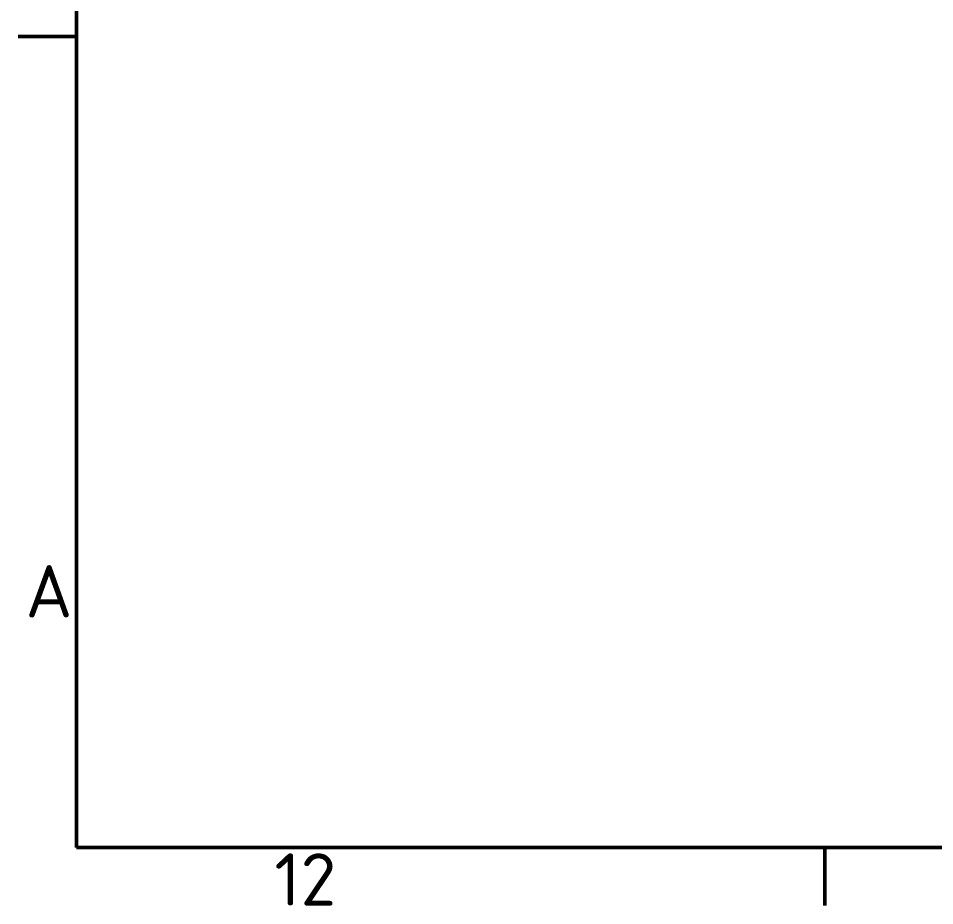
# Model space of a CAD drawing. Header units: millimetres. Extents: x 0 to 2219, y -32 to 1188.
# Drawn here: x 32.2 to 154.9, y 32.2 to 150.9 of the extents above; entities that cross this region are included whole.
import ezdxf

# ---------------------------------------------------------------- set-up
doc = ezdxf.new("R2010")
doc.units = ezdxf.units.MM
doc.header["$LTSCALE"] = 2
doc.layers.get('0').update_dxf_attribs({"lineweight": 50})
doc.layers.add('Rahmen (ISO)', color=7, linetype='Continuous', lineweight=50)
doc.styles.add('Notiztext (DIN)', font='isocpeur.ttf')

# ---------------------------------------------------------------- blocks, each defined once
blk = doc.blocks.new('Ränder Standardrahmen')
at = {"layer": 'Rahmen (ISO)'}
for p, q in [((20, 74.25), (16.1, 74.25)), ((70.083, 20), (70.083, 16.1))]:
    blk.add_line(p, q, dxfattribs=at)
at = {"layer": 'Rahmen (ISO)', "flags": 128}
blk.add_lwpolyline([(20, 20), (20, 574), (821, 574), (821, 20), (20, 20)], dxfattribs=at)
at = {"layer": 'Rahmen (ISO)', "char_height": 3.5, "attachment_point": 7, "style": 'Notiztext (DIN)'}
for s, insert in [('A', (16.578, 35.375)), ('12', (33.242, 16.1))]:
    blk.add_mtext(s, dxfattribs=dict(at, insert=insert))

msp = doc.modelspace()

# ---------------------------------------------------------------- block references
at = {"xscale": 2, "yscale": 2, "zscale": 2}
msp.add_blockref('Ränder Standardrahmen', (0, 0), dxfattribs=at)

doc.saveas('drawing.dxf')
